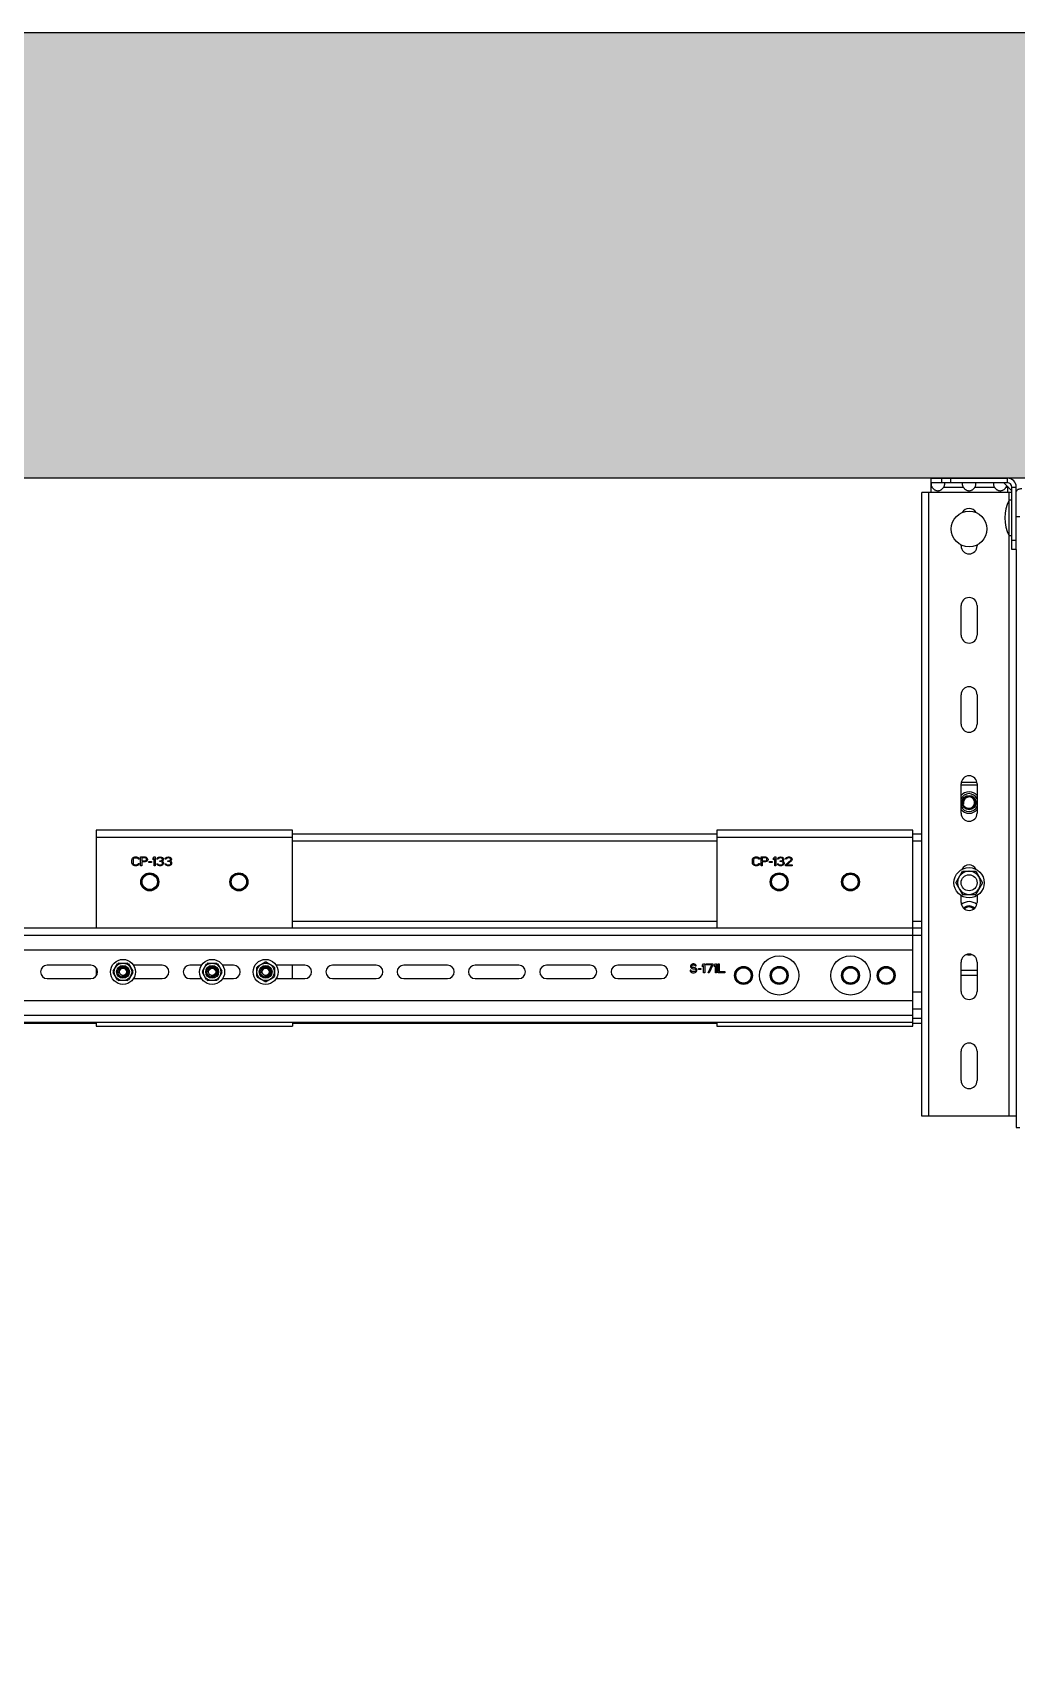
# Model space of a CAD drawing. Header units: millimetres. Extents: x 21899 to 38731, y -5425 to 3612.
# Drawn here: x 36027 to 36579, y 2696 to 3612 of the extents above; entities that cross this region are included whole.
import ezdxf

# ---------------------------------------------------------------- set-up
doc = ezdxf.new("R2010")
doc.units = ezdxf.units.MM
doc.layers.add('COURVE', color=7, linetype='Continuous')
doc.layers.add('dwgmodels.com', color=250, linetype='Continuous')

msp = doc.modelspace()

# ---------------------------------------------------------------- hatches: boundary and pattern name
at = {"layer": 'dwgmodels.com', "true_color": 0xc7c8ca}
h = msp.add_hatch(color=9, dxfattribs=at)
h.dxf.hatch_style = 1
h.paths.add_polyline_path([(35509.69, 2950.12), (35259.69, 2950.12), (35259.69, 3612), (38582.52, 3612), (38582.52, 3362), (35509.69, 3362)])

# ---------------------------------------------------------------- linework, layer by layer
at = {"color": 7, "linetype": 'Continuous'}
for p, q in [((36525.52, 3004), (36525.52, 3354)), ((36576.02, 3354), (36525.52, 3354)), ((36530.52, 3362), (36530.52, 3354)), ((36530.52, 3359.5), (36573.52, 3359.5)), ((36536.52, 3362), (36536.52, 3359.5)), ((36571.5, 3359.49), (36576.01, 3354.98)), ((36573.52, 3357.46), (36573.52, 3354)), ((36576.02, 3322), (36576.02, 3357)), ((36574.52, 3329.72), (36574.52, 3349.72)), ((36576.02, 3349.72), (36574.52, 3349.72)), ((36578.52, 3340.57), (36580.52, 3340.57)), ((36576.02, 3329.72), (36574.52, 3329.72)), ((36547.52, 3324), (36547.52, 3324.58)), ((36556.52, 3324.58), (36556.52, 3324)), ((36578.52, 3322), (36576.02, 3322)), ((36578.52, 3322), (36578.52, 2997.7)), ((36547.52, 3274), (36547.52, 3290.5)), ((36556.52, 3290.5), (36556.52, 3274)), ((36547.52, 3224), (36547.52, 3240.5)), ((36556.52, 3240.5), (36556.52, 3224)), ((36547.52, 3174), (36547.52, 3190.5)), ((36547.52, 3190), (36556.52, 3190)), ((36547.68, 3191.5), (36556.36, 3191.5)), ((36556.52, 3190.5), (36556.52, 3174)), ((36172.52, 3162.5), (36410.52, 3162.5)), ((36520.52, 3162.5), (36525.52, 3162.5)), ((36544.52, 3135), (36548.27, 3141.5)), ((36544.52, 3135), (36548.27, 3128.5)), ((36548.27, 3141.5), (36555.77, 3141.5)), ((36555.77, 3141.5), (36559.52, 3135)), ((36559.52, 3135), (36555.77, 3128.5)), ((36547.52, 3124), (36547.52, 3127.82)), ((36548.27, 3128.5), (36555.77, 3128.5)), ((36556.52, 3127.82), (36556.52, 3124)), ((36525.52, 3109.5), (35619.69, 3109.5)), ((36520.52, 3054.5), (36520.52, 3109.5)), ((36520.52, 3097.2), (35520.52, 3097.2)), ((36059.52, 3088.75), (36035.02, 3088.75)), ((36072.08, 3085.4), (36074.45, 3089.51)), ((36075.15, 3089.91), (36079.89, 3089.91)), ((36080.59, 3089.51), (36082.96, 3085.4)), ((36099.52, 3088.75), (36083.42, 3088.75)), ((36121.62, 3088.75), (36115.02, 3088.75)), ((36122.08, 3085.4), (36124.45, 3089.51)), ((36125.15, 3089.91), (36129.89, 3089.91)), ((36130.59, 3089.51), (36132.96, 3085.4)), ((36139.52, 3088.75), (36133.42, 3088.75)), ((36152.61, 3082.63), (36152.61, 3087.37)), ((36153.01, 3088.07), (36157.12, 3090.44)), ((36157.92, 3090.44), (36162.03, 3088.07)), ((36162.43, 3087.37), (36162.43, 3082.63)), ((36179.52, 3088.75), (36163.41, 3088.75)), ((36219.52, 3088.75), (36195.02, 3088.75)), ((36259.52, 3088.75), (36235.02, 3088.75)), ((36299.52, 3088.75), (36275.02, 3088.75)), ((36339.52, 3088.75), (36315.02, 3088.75)), ((36379.52, 3088.75), (36355.02, 3088.75)), ((36547.52, 3074), (36547.52, 3090.5)), ((36556.52, 3090.5), (36556.52, 3074)), ((36035.02, 3081.25), (36059.52, 3081.25)), ((36074.45, 3080.49), (36072.08, 3084.6)), ((36079.89, 3080.09), (36075.15, 3080.09)), ((36082.96, 3084.6), (36080.59, 3080.49)), ((36083.42, 3081.25), (36099.52, 3081.25)), ((36115.02, 3081.25), (36121.62, 3081.25)), ((36124.45, 3080.49), (36122.08, 3084.6)), ((36129.89, 3080.09), (36125.15, 3080.09)), ((36132.96, 3084.6), (36130.59, 3080.49)), ((36133.42, 3081.25), (36139.52, 3081.25)), ((36157.12, 3079.56), (36153.01, 3081.93)), ((36162.03, 3081.93), (36157.92, 3079.56)), ((36163.41, 3081.25), (36179.52, 3081.25)), ((36195.02, 3081.25), (36219.52, 3081.25)), ((36235.02, 3081.25), (36259.52, 3081.25)), ((36275.02, 3081.25), (36299.52, 3081.25)), ((36315.02, 3081.25), (36339.52, 3081.25)), ((36355.02, 3081.25), (36379.52, 3081.25)), ((36520.52, 3068.8), (35520.52, 3068.8)), ((36520.52, 3056.5), (35520.52, 3056.5)), ((36062.52, 3056), (36030.48, 3056)), ((36062.52, 3056.5), (36062.52, 3054.5)), ((36062.52, 3054.5), (36172.52, 3054.5)), ((36172.52, 3056.5), (36172.52, 3054.5)), ((36410.52, 3056), (36172.52, 3056)), ((36410.52, 3056.5), (36410.52, 3054.5)), ((36410.52, 3054.5), (36520.52, 3054.5)), ((36525.52, 3056), (36520.52, 3056)), ((36547.52, 3024), (36547.52, 3040.5)), ((36556.52, 3040.5), (36556.52, 3024)), ((36578.52, 3004), (36525.52, 3004)), ((36578.52, 2997.7), (36580.52, 2997.7))]:
    msp.add_line(p, q, dxfattribs=at)
at = {"color": 9, "linetype": 'Continuous'}
for p, q in [((36529.52, 3004), (36529.52, 3354)), ((36530.52, 3357), (36531.22, 3357)), ((36537.82, 3357), (36548.72, 3357)), ((36541.52, 3362), (36541.52, 3359.5)), ((36555.32, 3357), (36566.22, 3357)), ((36572.82, 3357), (36573.52, 3357)), ((36573.52, 3359.5), (36573.52, 3362)), ((36574.52, 3349.72), (36574.52, 3354)), ((36576.02, 3357), (36578.52, 3357)), ((36574.52, 3004), (36574.52, 3329.72)), ((36578.52, 3327), (36576.02, 3327)), ((36062.52, 3160.5), (36172.52, 3160.5)), ((36172.52, 3158.5), (36410.52, 3158.5)), ((36410.52, 3160.5), (36520.52, 3160.5)), ((36520.52, 3158.5), (36525.52, 3158.5)), ((36172.52, 3113.5), (36410.52, 3113.5)), ((36520.52, 3113.5), (36525.52, 3113.5)), ((36525.52, 3105.5), (35615.69, 3105.5)), ((36547.52, 3086), (36556.52, 3086)), ((36547.52, 3083.17), (36556.52, 3083.17)), ((36525.52, 3073.7), (36520.52, 3073.7)), ((36520.52, 3060.5), (35520.52, 3060.5)), ((36525.52, 3064.06), (36520.52, 3064.06)), ((36030.48, 3056), (36030.48, 3056.5)), ((36525.52, 3058.86), (36520.52, 3058.86))]:
    msp.add_line(p, q, dxfattribs=at)
at = {"color": 3, "linetype": 'Continuous'}
for p, q in [((36530.52, 3362), (36573.52, 3362)), ((36578.52, 3322), (36578.52, 3357)), ((36062.52, 3164.5), (36062.52, 3109.5)), ((36172.52, 3164.5), (36062.52, 3164.5)), ((36172.52, 3109.5), (36172.52, 3164.5)), ((36410.52, 3164.5), (36410.52, 3109.5)), ((36520.52, 3164.5), (36410.52, 3164.5)), ((36520.52, 3109.5), (36520.52, 3164.5)), ((36172.52, 3081.25), (36172.52, 3088.75)), ((36062.52, 3087.13), (36062.52, 3082.87))]:
    msp.add_line(p, q, dxfattribs=at)
at = {"color": 7, "linetype": 'Continuous'}
for centre, radius in [((36552.02, 3333.5), 10), ((36552.02, 3180), 4), ((36552.02, 3180), 3.5), ((36552.02, 3135), 8.5), ((36092.52, 3135.5), 5.04), ((36092.52, 3135.5), 4.48), ((36142.52, 3135.5), 5.04), ((36142.52, 3135.5), 4.48), ((36445.52, 3135.5), 5.04), ((36445.52, 3135.5), 4.48), ((36485.52, 3135.5), 5.04), ((36485.52, 3135.5), 4.48), ((36552.02, 3135), 4.5), ((36077.52, 3085), 7), ((36077.52, 3085), 4.88), ((36077.52, 3085), 3.6), ((36077.52, 3085), 3), ((36127.52, 3085), 7), ((36127.52, 3085), 4.88), ((36127.52, 3085), 3.6), ((36127.52, 3085), 3), ((36157.52, 3085), 7), ((36157.52, 3085), 4.88), ((36157.52, 3085), 3.6), ((36157.52, 3085), 3), ((36425.52, 3083), 5.04), ((36425.52, 3083), 4.48), ((36445.52, 3083), 11), ((36445.52, 3083), 5.04), ((36445.52, 3083), 4.48), ((36485.52, 3083), 11), ((36485.52, 3083), 5.04), ((36485.52, 3083), 4.48), ((36505.52, 3083), 5.04), ((36505.52, 3083), 4.48), ((36077.52, 3085), 2), ((36127.52, 3085), 2), ((36157.52, 3085), 2)]:
    msp.add_circle(centre, radius, dxfattribs=at)
at = {"color": 9, "linetype": 'Continuous'}
for centre, radius in [((36092.52, 3135.5), 5), ((36092.52, 3135.5), 4.28), ((36142.52, 3135.5), 5), ((36142.52, 3135.5), 4.28), ((36445.52, 3135.5), 5), ((36445.52, 3135.5), 4.28), ((36485.52, 3135.5), 5), ((36485.52, 3135.5), 4.28), ((36425.52, 3083), 5), ((36445.52, 3083), 5), ((36485.52, 3083), 5), ((36505.52, 3083), 5), ((36425.52, 3083), 4.28), ((36445.52, 3083), 4.28), ((36485.52, 3083), 4.28), ((36505.52, 3083), 4.28)]:
    msp.add_circle(centre, radius, dxfattribs=at)
at = {"color": 3, "linetype": 'Continuous'}
msp.add_arc((36573.52, 3357), 5, 0, 90, dxfattribs=at)
at = {"color": 7, "linetype": 'Continuous'}
for centre, radius, start, end in [((36573.52, 3357), 2.5, 0, 90), ((36552.02, 3340.5), 4.5, 29.53923, 150.46077), ((36593.27, 3339.72), 21.25, 151.92751, 208.07249), ((36552.02, 3324), 4.5, 180, 0), ((36552.02, 3290.5), 4.5, 0, 180), ((36552.02, 3274), 4.5, 180, 0), ((36552.02, 3240.5), 4.5, 0, 180), ((36552.02, 3224), 4.5, 180, 0), ((36552.02, 3190.5), 4.5, 0, 180), ((36552.02, 3180), 5, 24.9111, 155.0889), ((36552.02, 3180), 5, 204.9111, 335.0889), ((36552.02, 3174), 4.5, 180, 0), ((36552.02, 3140.5), 4.5, 26.86761, 153.13239), ((36552.02, 3124), 4.5, 180, 0), ((36552.02, 3118), 3.4, 42.46783, 137.53302), ((36035.02, 3085), 3.75, 90, 270), ((36059.52, 3085), 3.75, 270, 90), ((36077.52, 3085), 5.45, 115.7542, 124.2458), ((36077.52, 3085), 5.45, 55.7542, 64.2458), ((36099.52, 3085), 3.75, 270, 90), ((36115.02, 3085), 3.75, 90, 270), ((36127.52, 3085), 5.45, 115.7542, 124.2458), ((36127.52, 3085), 5.45, 55.7542, 64.2458), ((36139.52, 3085), 3.75, 270, 90), ((36157.52, 3085), 5.45, 145.7542, 154.2458), ((36157.52, 3085), 5.45, 85.7542, 94.2458), ((36157.52, 3085), 5.45, 25.7542, 34.2458), ((36179.52, 3085), 3.75, 270, 90), ((36195.02, 3085), 3.75, 90, 270), ((36219.52, 3085), 3.75, 270, 90), ((36235.02, 3085), 3.75, 90, 270), ((36259.52, 3085), 3.75, 270, 90), ((36275.02, 3085), 3.75, 90, 270), ((36299.52, 3085), 3.75, 270, 90), ((36315.02, 3085), 3.75, 90, 270), ((36339.52, 3085), 3.75, 270, 90), ((36355.02, 3085), 3.75, 90, 270), ((36379.52, 3085), 3.75, 270, 90), ((36552.02, 3090.5), 4.5, 0, 180), ((36077.52, 3085), 5.45, 175.7542, 184.2458), ((36077.52, 3085), 5.45, 235.7542, 244.2458), ((36077.52, 3085), 5.45, 295.7542, 304.2458), ((36077.52, 3085), 5.45, 355.7542, 4.2458), ((36127.52, 3085), 5.45, 175.7542, 184.2458), ((36127.52, 3085), 5.45, 235.7542, 244.2458), ((36127.52, 3085), 5.45, 295.7542, 304.2458), ((36127.52, 3085), 5.45, 355.7542, 4.2458), ((36157.52, 3085), 5.45, 205.7542, 214.2458), ((36157.52, 3085), 5.45, 265.7542, 274.2458), ((36157.52, 3085), 5.45, 325.7542, 334.2458), ((36552.02, 3074), 4.5, 180, 0), ((36030.48, 2676), 380, 90, 177), ((36552.02, 3040.5), 4.5, 0, 180), ((36552.02, 3024), 4.5, 180, 0)]:
    msp.add_arc(centre, radius, start, end, dxfattribs=at)
at = {"color": 9, "linetype": 'Continuous'}
for centre, radius, start, end in [((36552.02, 3180), 6, 41.14595, 138.85416), ((36552.02, 3180), 6, 221.14595, 318.85416), ((36552.02, 3135), 6.5, 152.20423, 207.79577), ((36552.02, 3135), 6.5, 92.20423, 147.79577), ((36552.02, 3135), 6.5, 32.20423, 87.79577), ((36552.02, 3135), 6.5, 332.20423, 27.79577), ((36552.02, 3135), 6.5, 212.20423, 267.79577), ((36552.02, 3118), 6.4, 47.58475, 132.41728), ((36552.02, 3135), 6.5, 272.20423, 327.79577), ((36552.02, 3101), 6.4, 257.11789, 282.87707)]:
    msp.add_arc(centre, radius, start, end, dxfattribs=at)
at = {"color": 2, "linetype": 'Continuous'}
for centre, radius, start, end in [((36552.02, 3180), 3.15, 255, 195), ((36552.02, 3118), 4, 42.10593, 137.89407), ((36077.52, 3085), 2.4, 255, 195), ((36127.52, 3085), 2.4, 255, 195), ((36157.52, 3085), 2.4, 255, 195)]:
    msp.add_arc(centre, radius, start, end, dxfattribs=at)
at = {"color": 7, "linetype": 'Continuous'}
for points, start_tangent, end_tangent in [([(36531.22, 3359.5), (36530.94, 3359.44), (36530.76, 3359.26), (36530.68, 3358.96), (36530.68, 3358.55), (36530.76, 3358.06), (36530.94, 3357.53), (36531.22, 3357)], (-1, 0), (0.548541, -0.836124)), ([(36531.22, 3357), (36531.52, 3356.58), (36531.86, 3356.2), (36532.23, 3355.85), (36532.64, 3355.54), (36533.13, 3355.28), (36533.67, 3355.08), (36534.24, 3354.98), (36534.81, 3354.98), (36535.38, 3355.08), (36535.92, 3355.28), (36536.4, 3355.55), (36536.82, 3355.86), (36537.19, 3356.2), (36537.52, 3356.58), (36537.82, 3357)], (0.548541, -0.836124), (0.548541, 0.836124)), ([(36537.82, 3357), (36538.1, 3357.53), (36538.28, 3358.06), (36538.36, 3358.55), (36538.36, 3358.96), (36538.28, 3359.26), (36538.1, 3359.44), (36537.82, 3359.5)], (0.548541, 0.836124), (-1, 0)), ([(36548.28, 3359.29), (36548.26, 3359.26), (36548.18, 3358.96), (36548.18, 3358.55), (36548.26, 3358.06), (36548.44, 3357.53), (36548.72, 3357)], (-0.543247, -0.839573), (0.548541, -0.836124)), ([(36548.72, 3359.5), (36548.44, 3359.44), (36548.28, 3359.29)], (-1, 0), (-0.543247, -0.839573)), ([(36548.72, 3357), (36549.02, 3356.58), (36549.36, 3356.2), (36549.73, 3355.85), (36550.14, 3355.54), (36550.63, 3355.28), (36551.17, 3355.08), (36551.74, 3354.98), (36552.31, 3354.98), (36552.88, 3355.08), (36553.42, 3355.28), (36553.9, 3355.55), (36554.32, 3355.86), (36554.69, 3356.2), (36555.02, 3356.58), (36555.32, 3357)], (0.548541, -0.836124), (0.548541, 0.836124)), ([(36555.76, 3359.29), (36555.6, 3359.44), (36555.32, 3359.5)], (-0.543243, 0.839576), (-1, 0)), ([(36555.32, 3357), (36555.6, 3357.53), (36555.78, 3358.06), (36555.86, 3358.55), (36555.86, 3358.96), (36555.78, 3359.26), (36555.76, 3359.29)], (0.548541, 0.836124), (-0.543243, 0.839576)), ([(36566.22, 3359.5), (36565.94, 3359.44), (36565.76, 3359.26), (36565.68, 3358.96), (36565.68, 3358.55), (36565.76, 3358.06), (36565.94, 3357.53), (36566.22, 3357)], (-1, 0), (0.548541, -0.836124)), ([(36566.22, 3357), (36566.52, 3356.58), (36566.86, 3356.2), (36567.23, 3355.85), (36567.64, 3355.54), (36568.13, 3355.28), (36568.67, 3355.08), (36569.24, 3354.98), (36569.81, 3354.98), (36570.38, 3355.08), (36570.92, 3355.28), (36571.4, 3355.55), (36571.82, 3355.86), (36572.19, 3356.2), (36572.52, 3356.58), (36572.82, 3357)], (0.548541, -0.836124), (0.548541, 0.836124)), ([(36572.82, 3357), (36573.1, 3357.53), (36573.2, 3357.79)], (0.548541, 0.836124), (0.314632, 0.949214)), ([(36581.52, 3356.02), (36580.85, 3355.98), (36580.22, 3355.87), (36579.65, 3355.68), (36579.17, 3355.44), (36578.82, 3355.15), (36578.6, 3354.82), (36578.52, 3354.48)], (-1, 0), (0, -1))]:
    msp.add_spline(points, degree=3, dxfattribs=dict(at, start_tangent=start_tangent, end_tangent=end_tangent))
at = {"layer": 'COURVE', "color": 4, "linetype": 'Continuous'}
for p, q in [((36082.52, 3147.8), (36082.62, 3148.33)), ((36082.52, 3146.2), (36082.52, 3147.8)), ((36082.62, 3145.67), (36082.52, 3146.2)), ((36082.62, 3148.33), (36082.83, 3148.76)), ((36082.83, 3145.24), (36082.62, 3145.67)), ((36082.83, 3148.76), (36083.25, 3149.18)), ((36083.25, 3144.82), (36082.83, 3145.24)), ((36083.25, 3148.22), (36083.15, 3147.8)), ((36083.15, 3147.8), (36083.15, 3146.2)), ((36083.15, 3146.2), (36083.25, 3145.78)), ((36083.25, 3149.18), (36083.67, 3149.39)), ((36083.46, 3148.54), (36083.25, 3148.22)), ((36083.25, 3145.78), (36083.46, 3145.46)), ((36083.67, 3144.61), (36083.25, 3144.82)), ((36083.77, 3148.76), (36083.46, 3148.54)), ((36083.46, 3145.46), (36083.77, 3145.24)), ((36083.67, 3149.39), (36084.19, 3149.5)), ((36084.19, 3144.5), (36083.67, 3144.61)), ((36084.19, 3148.86), (36083.77, 3148.76)), ((36083.77, 3145.24), (36084.19, 3145.14)), ((36084.19, 3149.5), (36085.12, 3149.5)), ((36085.12, 3148.86), (36084.19, 3148.86)), ((36084.19, 3145.14), (36085.12, 3145.14)), ((36085.12, 3144.5), (36084.19, 3144.5)), ((36085.12, 3149.5), (36085.65, 3149.39)), ((36085.54, 3148.76), (36085.12, 3148.86)), ((36085.12, 3145.14), (36085.54, 3145.24)), ((36085.65, 3144.61), (36085.12, 3144.5)), ((36085.85, 3148.54), (36085.54, 3148.76)), ((36085.54, 3145.24), (36085.85, 3145.46)), ((36085.65, 3149.39), (36086.06, 3149.18)), ((36086.06, 3144.82), (36085.65, 3144.61)), ((36085.96, 3148.22), (36085.85, 3148.54)), ((36085.85, 3145.46), (36085.96, 3145.78)), ((36086.58, 3148.22), (36085.96, 3148.22)), ((36085.96, 3145.78), (36086.58, 3145.78)), ((36086.06, 3149.18), (36086.48, 3148.76)), ((36086.48, 3145.24), (36086.06, 3144.82)), ((36086.48, 3148.76), (36086.58, 3148.22)), ((36086.58, 3145.78), (36086.48, 3145.24)), ((36087.42, 3144.5), (36087.42, 3149.5)), ((36087.42, 3149.5), (36089.92, 3149.5)), ((36088.04, 3144.5), (36087.42, 3144.5)), ((36088.04, 3148.97), (36088.04, 3147.37)), ((36090.02, 3148.97), (36088.04, 3148.97)), ((36088.04, 3147.37), (36090.02, 3147.37)), ((36088.04, 3146.73), (36088.04, 3144.5)), ((36089.92, 3146.73), (36088.04, 3146.73)), ((36089.92, 3149.5), (36090.44, 3149.39)), ((36090.44, 3146.84), (36089.92, 3146.73)), ((36090.33, 3148.86), (36090.02, 3148.97)), ((36090.02, 3147.37), (36090.33, 3147.48)), ((36090.54, 3148.65), (36090.33, 3148.86)), ((36090.33, 3147.48), (36090.54, 3147.69)), ((36090.44, 3149.39), (36090.85, 3149.07)), ((36090.85, 3147.16), (36090.44, 3146.84)), ((36090.65, 3148.33), (36090.54, 3148.65)), ((36090.54, 3147.69), (36090.65, 3148.01)), ((36090.65, 3148.01), (36090.65, 3148.33)), ((36090.85, 3149.07), (36091.17, 3148.65)), ((36091.17, 3147.59), (36090.85, 3147.16)), ((36091.17, 3148.65), (36091.27, 3148.33)), ((36091.27, 3147.9), (36091.17, 3147.59)), ((36091.27, 3148.33), (36091.27, 3147.9)), ((36092.1, 3146.31), (36092.1, 3146.84)), ((36092.1, 3146.84), (36093.56, 3146.84)), ((36093.56, 3146.31), (36092.1, 3146.31)), ((36093.56, 3146.84), (36093.56, 3146.31)), ((36094.4, 3148.76), (36095.02, 3149.5)), ((36094.4, 3147.9), (36094.4, 3148.76)), ((36095.02, 3148.65), (36094.4, 3147.9)), ((36095.02, 3149.5), (36095.65, 3149.5)), ((36095.02, 3144.5), (36095.02, 3148.65)), ((36095.65, 3144.5), (36095.02, 3144.5)), ((36095.65, 3149.5), (36095.65, 3144.5)), ((36096.58, 3145.35), (36096.48, 3145.67)), ((36096.48, 3145.67), (36097, 3145.67)), ((36096.58, 3148.33), (36096.69, 3148.76)), ((36097.1, 3148.33), (36096.58, 3148.33)), ((36096.79, 3145.03), (36096.58, 3145.35)), ((36096.69, 3148.76), (36097.1, 3149.18)), ((36097.1, 3144.82), (36096.79, 3145.03)), ((36097, 3145.67), (36097.1, 3145.46)), ((36097.1, 3149.18), (36097.52, 3149.39)), ((36097.31, 3148.65), (36097.1, 3148.33)), ((36097.1, 3145.46), (36097.31, 3145.24)), ((36097.52, 3144.61), (36097.1, 3144.82)), ((36097.62, 3148.86), (36097.31, 3148.65)), ((36097.31, 3145.24), (36097.52, 3145.14)), ((36097.52, 3149.39), (36098.25, 3149.5)), ((36097.52, 3145.14), (36098.04, 3145.03)), ((36097.94, 3144.5), (36097.52, 3144.61)), ((36098.15, 3148.97), (36097.62, 3148.86)), ((36098.77, 3144.5), (36097.94, 3144.5)), ((36098.04, 3145.03), (36098.67, 3145.03)), ((36098.56, 3148.97), (36098.15, 3148.97)), ((36098.15, 3146.84), (36098.15, 3147.27)), ((36098.15, 3147.27), (36098.56, 3147.27)), ((36098.56, 3146.84), (36098.15, 3146.84)), ((36098.25, 3149.5), (36098.46, 3149.5)), ((36098.46, 3149.5), (36099.19, 3149.39)), ((36099.08, 3148.86), (36098.56, 3148.97)), ((36098.56, 3147.27), (36099.19, 3147.48)), ((36099.19, 3146.73), (36098.56, 3146.84)), ((36098.67, 3145.03), (36099.19, 3145.14)), ((36099.19, 3144.61), (36098.77, 3144.5)), ((36099.4, 3148.65), (36099.08, 3148.86)), ((36099.19, 3149.39), (36099.6, 3149.18)), ((36099.19, 3147.48), (36099.4, 3147.69)), ((36099.5, 3146.52), (36099.19, 3146.73)), ((36099.19, 3145.14), (36099.4, 3145.24)), ((36099.6, 3144.82), (36099.19, 3144.61)), ((36099.6, 3148.33), (36099.4, 3148.65)), ((36099.4, 3147.69), (36099.6, 3148.12)), ((36099.81, 3147.37), (36099.4, 3147.05)), ((36099.4, 3147.05), (36099.92, 3146.84)), ((36099.4, 3145.24), (36099.6, 3145.46)), ((36099.71, 3146.1), (36099.5, 3146.52)), ((36099.6, 3149.18), (36100.02, 3148.76)), ((36099.6, 3148.12), (36099.6, 3148.33)), ((36099.6, 3145.46), (36099.71, 3145.67)), ((36099.92, 3145.03), (36099.6, 3144.82)), ((36099.71, 3145.67), (36099.71, 3146.1)), ((36100.02, 3147.69), (36099.81, 3147.37)), ((36099.92, 3146.84), (36100.12, 3146.52)), ((36100.12, 3145.35), (36099.92, 3145.03)), ((36100.02, 3148.76), (36100.12, 3148.33)), ((36100.12, 3148.12), (36100.02, 3147.69)), ((36100.12, 3148.33), (36100.12, 3148.12)), ((36100.12, 3146.52), (36100.23, 3146.1)), ((36100.23, 3145.67), (36100.12, 3145.35)), ((36100.23, 3146.1), (36100.23, 3145.67)), ((36101.17, 3145.35), (36101.06, 3145.67)), ((36101.06, 3145.67), (36101.58, 3145.67)), ((36101.17, 3148.33), (36101.27, 3148.76)), ((36101.69, 3148.33), (36101.17, 3148.33)), ((36101.37, 3145.03), (36101.17, 3145.35)), ((36101.27, 3148.76), (36101.69, 3149.18)), ((36101.69, 3144.82), (36101.37, 3145.03)), ((36101.58, 3145.67), (36101.69, 3145.46)), ((36101.69, 3149.18), (36102.1, 3149.39)), ((36101.9, 3148.65), (36101.69, 3148.33)), ((36101.69, 3145.46), (36101.9, 3145.24)), ((36102.1, 3144.61), (36101.69, 3144.82)), ((36102.21, 3148.86), (36101.9, 3148.65)), ((36101.9, 3145.24), (36102.1, 3145.14)), ((36102.1, 3149.39), (36102.83, 3149.5)), ((36102.1, 3145.14), (36102.62, 3145.03)), ((36102.52, 3144.5), (36102.1, 3144.61)), ((36102.73, 3148.97), (36102.21, 3148.86)), ((36103.35, 3144.5), (36102.52, 3144.5)), ((36102.62, 3145.03), (36103.25, 3145.03)), ((36103.15, 3148.97), (36102.73, 3148.97)), ((36102.73, 3146.84), (36102.73, 3147.27)), ((36102.73, 3147.27), (36103.15, 3147.27)), ((36103.15, 3146.84), (36102.73, 3146.84)), ((36102.83, 3149.5), (36103.04, 3149.5)), ((36103.04, 3149.5), (36103.77, 3149.39)), ((36103.67, 3148.86), (36103.15, 3148.97)), ((36103.15, 3147.27), (36103.77, 3147.48)), ((36103.77, 3146.73), (36103.15, 3146.84)), ((36103.25, 3145.03), (36103.77, 3145.14)), ((36103.77, 3144.61), (36103.35, 3144.5)), ((36103.98, 3148.65), (36103.67, 3148.86)), ((36103.77, 3149.39), (36104.19, 3149.18)), ((36103.77, 3147.48), (36103.98, 3147.69)), ((36104.08, 3146.52), (36103.77, 3146.73)), ((36103.77, 3145.14), (36103.98, 3145.24)), ((36104.19, 3144.82), (36103.77, 3144.61)), ((36104.19, 3148.33), (36103.98, 3148.65)), ((36103.98, 3147.69), (36104.19, 3148.12)), ((36104.4, 3147.37), (36103.98, 3147.05)), ((36103.98, 3147.05), (36104.5, 3146.84)), ((36103.98, 3145.24), (36104.19, 3145.46)), ((36104.29, 3146.1), (36104.08, 3146.52)), ((36104.19, 3149.18), (36104.6, 3148.76)), ((36104.19, 3148.12), (36104.19, 3148.33)), ((36104.19, 3145.46), (36104.29, 3145.67)), ((36104.5, 3145.03), (36104.19, 3144.82)), ((36104.29, 3145.67), (36104.29, 3146.1)), ((36104.6, 3147.69), (36104.4, 3147.37)), ((36104.5, 3146.84), (36104.71, 3146.52)), ((36104.71, 3145.35), (36104.5, 3145.03)), ((36104.6, 3148.76), (36104.71, 3148.33)), ((36104.71, 3148.12), (36104.6, 3147.69)), ((36104.71, 3148.33), (36104.71, 3148.12)), ((36104.71, 3146.52), (36104.81, 3146.1)), ((36104.81, 3145.67), (36104.71, 3145.35)), ((36104.81, 3146.1), (36104.81, 3145.67)), ((36430.52, 3147.8), (36430.62, 3148.33)), ((36430.52, 3146.2), (36430.52, 3147.8)), ((36430.62, 3145.67), (36430.52, 3146.2)), ((36430.62, 3148.33), (36430.83, 3148.76)), ((36430.83, 3145.24), (36430.62, 3145.67)), ((36430.83, 3148.76), (36431.25, 3149.18)), ((36431.25, 3144.82), (36430.83, 3145.24)), ((36431.25, 3148.22), (36431.15, 3147.8)), ((36431.15, 3147.8), (36431.15, 3146.2)), ((36431.15, 3146.2), (36431.25, 3145.78)), ((36431.25, 3149.18), (36431.67, 3149.39)), ((36431.46, 3148.54), (36431.25, 3148.22)), ((36431.25, 3145.78), (36431.46, 3145.46)), ((36431.67, 3144.61), (36431.25, 3144.82)), ((36431.77, 3148.76), (36431.46, 3148.54)), ((36431.46, 3145.46), (36431.77, 3145.24)), ((36431.67, 3149.39), (36432.19, 3149.5)), ((36432.19, 3144.5), (36431.67, 3144.61)), ((36432.19, 3148.86), (36431.77, 3148.76)), ((36431.77, 3145.24), (36432.19, 3145.14)), ((36432.19, 3149.5), (36433.12, 3149.5)), ((36433.12, 3148.86), (36432.19, 3148.86)), ((36432.19, 3145.14), (36433.12, 3145.14)), ((36433.12, 3144.5), (36432.19, 3144.5)), ((36433.12, 3149.5), (36433.65, 3149.39)), ((36433.54, 3148.76), (36433.12, 3148.86)), ((36433.12, 3145.14), (36433.54, 3145.24)), ((36433.65, 3144.61), (36433.12, 3144.5)), ((36433.85, 3148.54), (36433.54, 3148.76)), ((36433.54, 3145.24), (36433.85, 3145.46)), ((36433.65, 3149.39), (36434.06, 3149.18)), ((36434.06, 3144.82), (36433.65, 3144.61)), ((36433.96, 3148.22), (36433.85, 3148.54)), ((36433.85, 3145.46), (36433.96, 3145.78)), ((36434.58, 3148.22), (36433.96, 3148.22)), ((36433.96, 3145.78), (36434.58, 3145.78)), ((36434.06, 3149.18), (36434.48, 3148.76)), ((36434.48, 3145.24), (36434.06, 3144.82)), ((36434.48, 3148.76), (36434.58, 3148.22)), ((36434.58, 3145.78), (36434.48, 3145.24)), ((36435.42, 3144.5), (36435.42, 3149.5)), ((36435.42, 3149.5), (36437.92, 3149.5)), ((36436.04, 3144.5), (36435.42, 3144.5)), ((36436.04, 3148.97), (36436.04, 3147.37)), ((36438.02, 3148.97), (36436.04, 3148.97)), ((36436.04, 3147.37), (36438.02, 3147.37)), ((36436.04, 3146.73), (36436.04, 3144.5)), ((36437.92, 3146.73), (36436.04, 3146.73)), ((36437.92, 3149.5), (36438.44, 3149.39)), ((36438.44, 3146.84), (36437.92, 3146.73)), ((36438.33, 3148.86), (36438.02, 3148.97)), ((36438.02, 3147.37), (36438.33, 3147.48)), ((36438.54, 3148.65), (36438.33, 3148.86)), ((36438.33, 3147.48), (36438.54, 3147.69)), ((36438.44, 3149.39), (36438.85, 3149.07)), ((36438.85, 3147.16), (36438.44, 3146.84)), ((36438.65, 3148.33), (36438.54, 3148.65)), ((36438.54, 3147.69), (36438.65, 3148.01)), ((36438.65, 3148.01), (36438.65, 3148.33)), ((36438.85, 3149.07), (36439.17, 3148.65)), ((36439.17, 3147.59), (36438.85, 3147.16)), ((36439.17, 3148.65), (36439.27, 3148.33)), ((36439.27, 3147.9), (36439.17, 3147.59)), ((36439.27, 3148.33), (36439.27, 3147.9)), ((36440.1, 3146.31), (36440.1, 3146.84)), ((36440.1, 3146.84), (36441.56, 3146.84)), ((36441.56, 3146.31), (36440.1, 3146.31)), ((36441.56, 3146.84), (36441.56, 3146.31)), ((36442.4, 3148.76), (36443.02, 3149.5)), ((36442.4, 3147.9), (36442.4, 3148.76)), ((36443.02, 3148.65), (36442.4, 3147.9)), ((36443.02, 3149.5), (36443.65, 3149.5)), ((36443.02, 3144.5), (36443.02, 3148.65)), ((36443.65, 3144.5), (36443.02, 3144.5)), ((36443.65, 3149.5), (36443.65, 3144.5)), ((36444.58, 3145.35), (36444.48, 3145.67)), ((36444.48, 3145.67), (36445, 3145.67)), ((36444.58, 3148.33), (36444.69, 3148.76)), ((36445.1, 3148.33), (36444.58, 3148.33)), ((36444.79, 3145.03), (36444.58, 3145.35)), ((36444.69, 3148.76), (36445.1, 3149.18)), ((36445.1, 3144.82), (36444.79, 3145.03)), ((36445, 3145.67), (36445.1, 3145.46)), ((36445.1, 3149.18), (36445.52, 3149.39)), ((36445.31, 3148.65), (36445.1, 3148.33)), ((36445.1, 3145.46), (36445.31, 3145.24)), ((36445.52, 3144.61), (36445.1, 3144.82)), ((36445.62, 3148.86), (36445.31, 3148.65)), ((36445.31, 3145.24), (36445.52, 3145.14)), ((36445.52, 3149.39), (36446.25, 3149.5)), ((36445.52, 3145.14), (36446.04, 3145.03)), ((36445.94, 3144.5), (36445.52, 3144.61)), ((36446.15, 3148.97), (36445.62, 3148.86)), ((36446.77, 3144.5), (36445.94, 3144.5)), ((36446.04, 3145.03), (36446.67, 3145.03)), ((36446.56, 3148.97), (36446.15, 3148.97)), ((36446.15, 3146.84), (36446.15, 3147.27)), ((36446.15, 3147.27), (36446.56, 3147.27)), ((36446.56, 3146.84), (36446.15, 3146.84)), ((36446.25, 3149.5), (36446.46, 3149.5)), ((36446.46, 3149.5), (36447.19, 3149.39)), ((36447.08, 3148.86), (36446.56, 3148.97)), ((36446.56, 3147.27), (36447.19, 3147.48)), ((36447.19, 3146.73), (36446.56, 3146.84)), ((36446.67, 3145.03), (36447.19, 3145.14)), ((36447.19, 3144.61), (36446.77, 3144.5)), ((36447.4, 3148.65), (36447.08, 3148.86)), ((36447.19, 3149.39), (36447.6, 3149.18)), ((36447.19, 3147.48), (36447.4, 3147.69)), ((36447.5, 3146.52), (36447.19, 3146.73)), ((36447.19, 3145.14), (36447.4, 3145.24)), ((36447.6, 3144.82), (36447.19, 3144.61)), ((36447.6, 3148.33), (36447.4, 3148.65)), ((36447.4, 3147.69), (36447.6, 3148.12)), ((36447.81, 3147.37), (36447.4, 3147.05)), ((36447.4, 3147.05), (36447.92, 3146.84)), ((36447.4, 3145.24), (36447.6, 3145.46)), ((36447.71, 3146.1), (36447.5, 3146.52)), ((36447.6, 3149.18), (36448.02, 3148.76)), ((36447.6, 3148.12), (36447.6, 3148.33)), ((36447.6, 3145.46), (36447.71, 3145.67)), ((36447.92, 3145.03), (36447.6, 3144.82)), ((36447.71, 3145.67), (36447.71, 3146.1)), ((36448.02, 3147.69), (36447.81, 3147.37)), ((36447.92, 3146.84), (36448.12, 3146.52)), ((36448.12, 3145.35), (36447.92, 3145.03)), ((36448.02, 3148.76), (36448.12, 3148.33)), ((36448.12, 3148.12), (36448.02, 3147.69)), ((36448.12, 3148.33), (36448.12, 3148.12)), ((36448.12, 3146.52), (36448.23, 3146.1)), ((36448.23, 3145.67), (36448.12, 3145.35)), ((36448.23, 3146.1), (36448.23, 3145.67)), ((36449.06, 3145.03), (36451.98, 3147.69)), ((36449.06, 3144.5), (36449.06, 3145.03)), ((36452.81, 3144.5), (36449.06, 3144.5)), ((36449.17, 3148.33), (36449.27, 3148.76)), ((36449.69, 3148.33), (36449.17, 3148.33)), ((36449.27, 3148.76), (36449.69, 3149.18)), ((36449.69, 3149.18), (36450.1, 3149.39)), ((36449.9, 3148.65), (36449.69, 3148.33)), ((36450.21, 3148.86), (36449.9, 3148.65)), ((36452.5, 3147.37), (36449.9, 3145.03)), ((36449.9, 3145.03), (36452.81, 3145.03)), ((36450.1, 3149.39), (36450.83, 3149.5)), ((36450.73, 3148.97), (36450.21, 3148.86)), ((36451.15, 3148.97), (36450.73, 3148.97)), ((36450.83, 3149.5), (36451.25, 3149.5)), ((36451.67, 3148.86), (36451.15, 3148.97)), ((36451.25, 3149.5), (36451.87, 3149.39)), ((36451.98, 3148.65), (36451.67, 3148.86)), ((36451.87, 3149.39), (36452.29, 3149.18)), ((36452.19, 3148.33), (36451.98, 3148.65)), ((36451.98, 3147.69), (36452.19, 3148.12)), ((36452.19, 3148.12), (36452.19, 3148.33)), ((36452.29, 3149.18), (36452.71, 3148.76)), ((36452.71, 3147.69), (36452.5, 3147.37)), ((36452.71, 3148.76), (36452.81, 3148.33)), ((36452.81, 3148.12), (36452.71, 3147.69)), ((36452.81, 3148.33), (36452.81, 3148.12)), ((36452.81, 3145.03), (36452.81, 3144.5)), ((36395.94, 3088.76), (36395.83, 3088.33)), ((36395.83, 3088.33), (36395.83, 3087.9)), ((36395.83, 3087.9), (36395.94, 3087.48)), ((36396.35, 3089.18), (36395.94, 3088.76)), ((36395.94, 3087.48), (36396.35, 3087.05)), ((36396.77, 3089.39), (36396.35, 3089.18)), ((36396.46, 3088.22), (36396.56, 3088.54)), ((36396.46, 3088.01), (36396.46, 3088.22)), ((36396.56, 3087.69), (36396.46, 3088.01)), ((36396.56, 3088.54), (36396.87, 3088.76)), ((36396.87, 3087.48), (36396.56, 3087.69)), ((36397.19, 3089.5), (36396.77, 3089.39)), ((36396.87, 3088.76), (36397.19, 3088.86)), ((36397.19, 3087.37), (36396.87, 3087.48)), ((36397.71, 3089.5), (36397.19, 3089.5)), ((36397.19, 3088.86), (36397.81, 3088.86)), ((36397.81, 3087.37), (36397.19, 3087.37)), ((36398.23, 3089.39), (36397.71, 3089.5)), ((36397.81, 3088.86), (36398.12, 3088.76)), ((36398.33, 3087.27), (36397.81, 3087.37)), ((36398.12, 3088.76), (36398.33, 3088.54)), ((36398.65, 3089.07), (36398.23, 3089.39)), ((36398.33, 3088.54), (36398.44, 3088.33)), ((36398.44, 3088.33), (36399.06, 3088.33)), ((36398.96, 3088.65), (36398.65, 3089.07)), ((36399.06, 3088.33), (36398.96, 3088.65)), ((36402.5, 3088.76), (36403.12, 3089.5)), ((36402.5, 3087.9), (36402.5, 3088.76)), ((36403.12, 3088.65), (36402.5, 3087.9)), ((36403.12, 3089.5), (36403.75, 3089.5)), ((36403.12, 3084.5), (36403.12, 3088.65)), ((36403.75, 3089.5), (36403.75, 3084.5)), ((36404.58, 3088.97), (36404.58, 3089.5)), ((36404.58, 3089.5), (36408.33, 3089.5)), ((36407.71, 3088.97), (36404.58, 3088.97)), ((36405.62, 3084.5), (36407.71, 3088.97)), ((36408.33, 3088.97), (36406.25, 3084.5)), ((36408.33, 3089.5), (36408.33, 3088.97)), ((36409.17, 3088.76), (36409.79, 3089.5)), ((36409.17, 3087.9), (36409.17, 3088.76)), ((36409.79, 3088.65), (36409.17, 3087.9)), ((36409.79, 3089.5), (36410.42, 3089.5)), ((36409.79, 3084.5), (36409.79, 3088.65)), ((36410.42, 3089.5), (36410.42, 3084.5)), ((36411.25, 3084.5), (36411.25, 3089.5)), ((36411.25, 3089.5), (36411.87, 3089.5)), ((36411.87, 3089.5), (36411.87, 3085.14)), ((36395.52, 3085.88), (36395.62, 3085.46)), ((36396.15, 3085.88), (36395.52, 3085.88)), ((36395.62, 3085.46), (36395.94, 3084.93)), ((36395.94, 3084.93), (36396.46, 3084.61)), ((36396.25, 3085.56), (36396.15, 3085.88)), ((36396.56, 3085.24), (36396.25, 3085.56)), ((36396.35, 3087.05), (36396.77, 3086.84)), ((36396.46, 3084.61), (36396.98, 3084.5)), ((36396.98, 3085.14), (36396.56, 3085.24)), ((36396.77, 3086.84), (36397.19, 3086.73)), ((36397.81, 3085.14), (36396.98, 3085.14)), ((36396.98, 3084.5), (36397.81, 3084.5)), ((36397.19, 3086.73), (36397.81, 3086.73)), ((36397.81, 3086.73), (36398.23, 3086.63)), ((36398.23, 3085.24), (36397.81, 3085.14)), ((36397.81, 3084.5), (36398.33, 3084.61)), ((36398.23, 3086.63), (36398.54, 3086.41)), ((36398.54, 3085.46), (36398.23, 3085.24)), ((36398.75, 3087.05), (36398.33, 3087.27)), ((36398.33, 3084.61), (36398.75, 3084.82)), ((36398.54, 3086.41), (36398.75, 3086.1)), ((36398.75, 3085.78), (36398.54, 3085.46)), ((36399.17, 3086.63), (36398.75, 3087.05)), ((36398.75, 3086.1), (36398.75, 3085.78)), ((36398.75, 3084.82), (36399.17, 3085.24)), ((36399.37, 3086.2), (36399.17, 3086.63)), ((36399.17, 3085.24), (36399.37, 3085.67)), ((36399.37, 3085.67), (36399.37, 3086.2)), ((36400.21, 3086.31), (36400.21, 3086.84)), ((36400.21, 3086.84), (36401.67, 3086.84)), ((36401.67, 3086.31), (36400.21, 3086.31)), ((36401.67, 3086.84), (36401.67, 3086.31)), ((36403.75, 3084.5), (36403.12, 3084.5)), ((36406.25, 3084.5), (36405.62, 3084.5)), ((36410.42, 3084.5), (36409.79, 3084.5)), ((36415, 3084.5), (36411.25, 3084.5)), ((36411.87, 3085.14), (36415, 3085.14)), ((36415, 3085.14), (36415, 3084.5))]:
    msp.add_line(p, q, dxfattribs=at)
at = {"layer": 'dwgmodels.com', "color": 5}
msp.add_lwpolyline([(35509.69, 2950.12), (35259.69, 2950.12), (35259.69, 3612), (38582.52, 3612), (38582.52, 3362), (35509.69, 3362), (35509.69, 2950.12)], dxfattribs=at)

doc.saveas('drawing.dxf')
